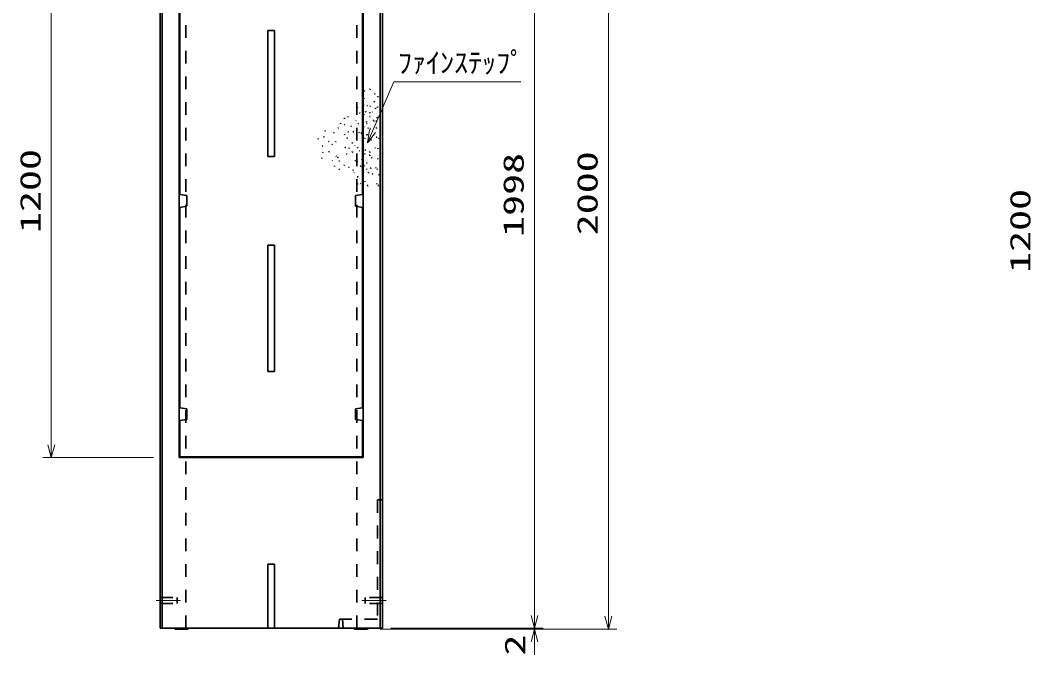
# Model space of a CAD drawing. Units: millimetres on the paper. Extents: x 0 to 841, y 0 to 594.
# Drawn here: x 599 to 717.2, y 259.2 to 333.4 of the extents above; entities that cross this region are included whole.
import ezdxf
from ezdxf.enums import TextEntityAlignment as Align

# ---------------------------------------------------------------- set-up
doc = ezdxf.new("R2010")
doc.units = ezdxf.units.MM
doc.linetypes.add('USER2', pattern=[18.5, 12, -1.5, 3.5, -1.5])
doc.linetypes.add('USER3', pattern=[3, 1.5, -1.5])
for name, color, linetype, lineweight in [('D-BMK（構造物基準線）', 2, 'USER2', 18), ('D-STR-DIM（寸法）', 7, 'Continuous', 13), ('D-STR-HTXT（旗上げ）', 7, 'Continuous', 13), ('D-STR（構造物）', 1, 'Continuous', 35)]:
    doc.layers.add(name, color=color, linetype=linetype, lineweight=lineweight)
doc.styles.add('ＭＳ ゴシック', font='')
doc.styles.get('ＭＳ ゴシック').set_extended_font_data('MS Gothic')

# ---------------------------------------------------------------- blocks, each defined once
blk = doc.blocks.new('_Open30')
at = {"color": 7, "linetype": 'Continuous', "lineweight": 13}
for p, q in [((-1, 0.2679), (0, 0)), ((0, 0), (-1, -0.2679)), ((0, 0), (-1, 0))]:
    blk.add_line(p, q, dxfattribs=at)

msp = doc.modelspace()

# ---------------------------------------------------------------- linework, layer by layer
at = {"layer": 'D-BMK（構造物基準線）'}
for p, q in [((614.931, 265.552), (617.78, 265.552)), ((614.931, 265.552), (617.78, 265.552)), ((641.855, 265.552), (639.006, 265.552)), ((641.855, 265.552), (639.006, 265.552))]:
    msp.add_line(p, q, dxfattribs=at)
at = {"layer": 'D-STR-DIM（寸法）'}
for p, q in [((659.182, 263.802), (659.182, 360.702)), ((659.182, 263.802), (659.182, 360.702)), ((667.822, 263.702), (667.822, 360.702)), ((667.822, 263.702), (667.822, 360.702)), ((602.679, 283.752), (602.679, 340.752)), ((602.679, 283.752), (602.679, 340.752)), ((614.643, 282.252), (601.679, 282.252)), ((614.643, 282.252), (601.679, 282.252)), ((659.182, 263.802), (659.182, 265.302)), ((659.182, 263.802), (659.182, 265.302)), ((641.143, 262.202), (660.182, 262.202)), ((641.143, 262.202), (660.182, 262.202)), ((642.393, 262.302), (660.182, 262.302)), ((642.393, 262.302), (660.182, 262.302)), ((642.393, 262.302), (660.182, 262.302)), ((642.393, 262.302), (660.182, 262.302)), ((657.745, 262.202), (668.822, 262.202)), ((657.745, 262.202), (668.822, 262.202)), ((659.182, 260.702), (659.182, 259.202)), ((659.182, 260.702), (659.182, 259.202))]:
    msp.add_line(p, q, dxfattribs=at)
at = {"layer": 'D-STR-HTXT（旗上げ）'}
msp.add_lwpolyline([(657.566, 326.161), (642.736, 326.161), (640.236, 320.41)], dxfattribs=at)
msp.add_lwpolyline([(657.566, 326.161), (642.736, 326.161), (640.236, 320.41)], dxfattribs=at)
at = {"layer": 'D-STR（構造物）'}
for p, q in [((615.393, 262.302), (615.393, 362.202)), ((615.393, 262.302), (615.393, 362.202)), ((615.643, 262.302), (615.643, 362.202)), ((615.643, 262.302), (615.643, 362.202)), ((641.143, 262.302), (641.143, 362.202)), ((641.143, 262.302), (641.143, 362.202)), ((641.393, 262.302), (641.393, 362.202)), ((641.393, 262.302), (641.393, 362.202)), ((617.643, 282.252), (617.643, 342.252)), ((617.643, 282.252), (617.643, 342.252)), ((639.143, 282.252), (639.143, 342.252)), ((639.143, 282.252), (639.143, 342.252)), ((617.718, 336.427), (617.718, 313.002)), ((617.718, 336.427), (617.718, 313.002)), ((639.068, 336.427), (639.068, 313.002)), ((639.068, 336.427), (639.068, 313.002)), ((628.018, 332.177), (628.018, 317.427)), ((628.018, 332.177), (628.768, 332.177)), ((628.018, 332.177), (628.018, 317.427)), ((628.018, 332.177), (628.768, 332.177)), ((628.768, 317.427), (628.768, 332.177)), ((628.768, 317.427), (628.768, 332.177)), ((639.275, 325.105), (639.348, 325.085)), ((639.275, 325.105), (639.348, 325.085)), ((639.901, 325.28), (639.958, 325.328)), ((639.901, 325.28), (639.958, 325.328)), ((639.958, 325.328), (640.006, 325.271)), ((639.958, 325.328), (640.006, 325.271)), ((639.161, 324.25), (639.214, 324.197)), ((639.161, 324.25), (639.214, 324.197)), ((639.214, 324.197), (639.267, 324.25)), ((639.214, 324.197), (639.267, 324.25)), ((640.46, 323.842), (640.387, 323.822)), ((640.46, 323.842), (640.387, 323.822)), ((640.44, 323.914), (640.46, 323.842)), ((640.44, 323.914), (640.46, 323.842)), ((640.476, 324.774), (640.551, 324.774)), ((640.476, 324.774), (640.551, 324.774)), ((640.824, 324.389), (640.877, 324.442)), ((640.824, 324.389), (640.877, 324.442)), ((640.877, 324.442), (640.93, 324.389)), ((640.877, 324.442), (640.93, 324.389)), ((638.507, 323.114), (638.5, 323.189)), ((638.507, 323.114), (638.5, 323.189)), ((639.254, 323.528), (639.189, 323.49)), ((639.254, 323.528), (639.189, 323.49)), ((639.424, 322.705), (639.363, 322.662)), ((639.424, 322.705), (639.363, 322.662)), ((639.424, 322.705), (639.467, 322.643)), ((639.424, 322.705), (639.467, 322.643)), ((639.641, 323.378), (639.567, 323.391)), ((639.641, 323.378), (639.567, 323.391)), ((639.98, 323.307), (640.006, 323.377)), ((639.98, 323.307), (640.006, 323.377)), ((640.189, 322.631), (640.257, 322.663)), ((640.189, 322.631), (640.257, 322.663)), ((640.577, 323.004), (640.59, 323.078)), ((640.577, 323.004), (640.59, 323.078)), ((640.59, 323.078), (640.664, 323.065)), ((640.59, 323.078), (640.664, 323.065)), ((640.772, 323.204), (640.833, 323.247)), ((640.772, 323.204), (640.833, 323.247)), ((640.833, 323.247), (640.876, 323.186)), ((640.833, 323.247), (640.876, 323.186)), ((636.962, 321.859), (636.909, 321.912)), ((636.962, 321.859), (636.909, 321.912)), ((636.962, 321.859), (637.015, 321.912)), ((636.962, 321.859), (637.015, 321.912)), ((637.378, 322.036), (637.34, 322.101)), ((637.378, 322.036), (637.34, 322.101)), ((638.343, 321.657), (638.285, 321.609)), ((638.343, 321.657), (638.285, 321.609)), ((638.795, 322.516), (638.725, 322.542)), ((638.795, 322.516), (638.725, 322.542)), ((639.208, 322.4), (639.239, 322.332)), ((639.208, 322.4), (639.239, 322.332)), ((639.554, 321.462), (639.541, 321.536)), ((639.554, 321.462), (639.541, 321.536)), ((639.858, 322.528), (639.92, 322.571)), ((639.858, 322.528), (639.92, 322.571)), ((639.967, 322.101), (639.892, 322.107)), ((639.967, 322.101), (639.892, 322.107)), ((639.92, 322.571), (639.963, 322.51)), ((639.92, 322.571), (639.963, 322.51)), ((640.311, 321.685), (640.262, 321.742)), ((640.311, 321.685), (640.262, 321.742)), ((640.422, 321.627), (640.36, 321.584)), ((640.422, 321.627), (640.36, 321.584)), ((640.465, 321.565), (640.422, 321.627)), ((640.465, 321.565), (640.422, 321.627)), ((640.713, 321.575), (640.639, 321.588)), ((640.713, 321.575), (640.639, 321.588)), ((640.7, 321.501), (640.713, 321.575)), ((640.7, 321.501), (640.713, 321.575)), ((640.704, 321.953), (640.742, 322.018)), ((640.704, 321.953), (640.742, 322.018)), ((640.742, 322.018), (640.807, 321.98)), ((640.742, 322.018), (640.807, 321.98)), ((634.736, 320.445), (634.662, 320.452)), ((634.736, 320.445), (634.662, 320.452)), ((636.18, 320.77), (636.255, 320.776)), ((636.18, 320.77), (636.255, 320.776)), ((636.489, 321.277), (636.509, 321.349)), ((636.489, 321.277), (636.509, 321.349)), ((636.937, 321.152), (637.002, 321.19)), ((636.937, 321.152), (637.002, 321.19)), ((637.445, 320.303), (637.37, 320.309)), ((637.445, 320.303), (637.37, 320.309)), ((637.753, 321.039), (637.728, 320.969)), ((637.753, 321.039), (637.728, 320.969)), ((638.004, 320.325), (637.936, 320.293)), ((638.004, 320.325), (637.936, 320.293)), ((638.004, 320.325), (637.973, 320.393)), ((638.004, 320.325), (637.973, 320.393)), ((638.528, 321.321), (638.589, 321.278)), ((638.528, 321.321), (638.589, 321.278)), ((638.589, 321.278), (638.546, 321.217)), ((638.589, 321.278), (638.546, 321.217)), ((638.692, 320.219), (638.644, 320.277)), ((638.692, 320.219), (638.644, 320.277)), ((639.171, 320.92), (639.245, 320.914)), ((639.171, 320.92), (639.245, 320.914)), ((639.535, 321.291), (639.61, 321.291)), ((639.535, 321.291), (639.61, 321.291)), ((639.779, 320.77), (639.707, 320.75)), ((639.779, 320.77), (639.707, 320.75)), ((639.941, 320.733), (640.003, 320.69)), ((639.941, 320.733), (640.003, 320.69)), ((640.003, 320.69), (639.96, 320.628)), ((640.003, 320.69), (639.96, 320.628)), ((640.623, 320.777), (640.696, 320.79)), ((640.623, 320.777), (640.696, 320.79)), ((640.696, 320.79), (640.709, 320.716)), ((640.696, 320.79), (640.709, 320.716)), ((633.896, 319.533), (633.877, 319.46)), ((633.896, 319.533), (633.877, 319.46)), ((634.579, 319.756), (634.522, 319.708)), ((634.579, 319.756), (634.522, 319.708)), ((634.628, 319.699), (634.579, 319.756)), ((634.628, 319.699), (634.579, 319.756)), ((635.172, 319.202), (635.097, 319.202)), ((635.172, 319.202), (635.097, 319.202)), ((635.701, 320.155), (635.708, 320.23)), ((635.701, 320.155), (635.708, 320.23)), ((635.92, 319.118), (635.951, 319.186)), ((635.92, 319.118), (635.951, 319.186)), ((636.955, 320.062), (636.987, 319.994)), ((636.955, 320.062), (636.987, 319.994)), ((637.23, 319.565), (637.288, 319.613)), ((637.23, 319.565), (637.288, 319.613)), ((637.288, 319.613), (637.336, 319.556)), ((637.288, 319.613), (637.336, 319.556)), ((638.944, 320.18), (638.879, 320.143)), ((638.944, 320.18), (638.879, 320.143)), ((638.907, 320.245), (638.944, 320.18)), ((638.907, 320.245), (638.944, 320.18)), ((639.385, 319.573), (639.347, 319.508)), ((639.385, 319.573), (639.347, 319.508)), ((639.548, 319.954), (639.621, 319.973)), ((639.548, 319.954), (639.621, 319.973)), ((639.621, 319.973), (639.601, 320.046)), ((639.621, 319.973), (639.601, 320.046)), ((639.808, 319.217), (639.795, 319.143)), ((639.808, 319.217), (639.795, 319.143)), ((640.062, 319.407), (640.001, 319.364)), ((640.062, 319.407), (640.001, 319.364)), ((640.062, 319.407), (640.105, 319.345)), ((640.062, 319.407), (640.105, 319.345)), ((640.752, 319.722), (640.678, 319.709)), ((640.752, 319.722), (640.678, 319.709)), ((640.765, 319.648), (640.752, 319.722)), ((640.765, 319.648), (640.752, 319.722)), ((640.994, 319.551), (640.933, 319.594)), ((640.994, 319.551), (640.933, 319.594)), ((640.951, 319.49), (640.994, 319.551)), ((640.951, 319.49), (640.994, 319.551)), ((634.349, 318.656), (634.424, 318.656)), ((634.349, 318.656), (634.424, 318.656)), ((634.453, 317.939), (634.395, 317.891)), ((634.453, 317.939), (634.395, 317.891)), ((635.117, 317.95), (635.182, 317.988)), ((635.117, 317.95), (635.182, 317.988)), ((635.182, 317.988), (635.145, 318.053)), ((635.182, 317.988), (635.145, 318.053)), ((635.551, 318.817), (635.498, 318.87)), ((635.551, 318.817), (635.498, 318.87)), ((637.057, 318.514), (637.057, 318.439)), ((637.132, 318.514), (637.057, 318.514)), ((637.057, 318.514), (637.057, 318.439)), ((637.132, 318.514), (637.057, 318.514)), ((637.525, 318.387), (637.506, 318.459)), ((637.525, 318.387), (637.506, 318.459)), ((637.806, 319.059), (637.881, 319.059)), ((637.806, 319.059), (637.881, 319.059)), ((637.908, 317.994), (637.84, 317.963)), ((637.908, 317.994), (637.84, 317.963)), ((637.881, 319.059), (637.881, 318.984)), ((637.881, 319.059), (637.881, 318.984)), ((637.94, 317.926), (637.908, 317.994)), ((637.94, 317.926), (637.908, 317.994)), ((638.206, 318.727), (638.153, 318.674)), ((638.206, 318.727), (638.153, 318.674)), ((638.485, 318.492), (638.428, 318.444)), ((638.485, 318.492), (638.428, 318.444)), ((638.485, 318.492), (638.534, 318.435)), ((638.485, 318.492), (638.534, 318.435)), ((638.67, 318.156), (638.732, 318.113)), ((638.67, 318.156), (638.732, 318.113)), ((638.732, 318.113), (638.689, 318.052)), ((638.732, 318.113), (638.689, 318.052)), ((639.375, 318.164), (639.433, 318.212)), ((639.375, 318.164), (639.433, 318.212)), ((639.433, 318.212), (639.384, 318.269)), ((639.433, 318.212), (639.384, 318.269)), ((639.942, 317.979), (639.869, 317.998)), ((639.942, 317.979), (639.869, 317.998)), ((639.922, 317.906), (639.942, 317.979)), ((639.922, 317.906), (639.942, 317.979)), ((640.503, 318.419), (640.564, 318.462)), ((640.503, 318.419), (640.564, 318.462)), ((640.564, 318.462), (640.607, 318.401)), ((640.564, 318.462), (640.607, 318.401)), ((640.856, 318.41), (640.843, 318.336)), ((640.856, 318.41), (640.843, 318.336)), ((628.018, 317.427), (628.768, 317.427)), ((628.018, 317.427), (628.768, 317.427)), ((634.313, 317.301), (634.294, 317.228)), ((634.313, 317.301), (634.294, 317.228)), ((635.558, 316.991), (635.532, 316.92)), ((635.558, 316.991), (635.532, 316.92)), ((636.012, 317.455), (635.993, 317.528)), ((636.012, 317.455), (635.993, 317.528)), ((636.196, 317.367), (636.131, 317.33)), ((636.196, 317.367), (636.131, 317.33)), ((636.196, 317.367), (636.234, 317.303)), ((636.196, 317.367), (636.234, 317.303)), ((636.32, 316.899), (636.373, 316.952)), ((636.32, 316.899), (636.373, 316.952)), ((637.194, 317.743), (637.264, 317.718)), ((637.194, 317.743), (637.264, 317.718)), ((638.238, 316.977), (638.17, 316.945)), ((638.238, 316.977), (638.17, 316.945)), ((638.27, 316.909), (638.238, 316.977)), ((638.27, 316.909), (638.238, 316.977)), ((638.516, 316.875), (638.491, 316.804)), ((638.516, 316.875), (638.491, 316.804)), ((639.011, 317.078), (638.938, 317.058)), ((639.011, 317.078), (638.938, 317.058)), ((639.065, 317.526), (638.99, 317.526)), ((639.065, 317.526), (638.99, 317.526)), ((638.991, 317.15), (639.011, 317.078)), ((638.991, 317.15), (639.011, 317.078)), ((639.388, 317.749), (639.313, 317.756)), ((639.388, 317.749), (639.313, 317.756)), ((639.922, 317.605), (639.849, 317.586)), ((639.922, 317.605), (639.849, 317.586)), ((639.941, 317.533), (639.922, 317.605)), ((639.941, 317.533), (639.922, 317.605)), ((640.108, 317.247), (640.165, 317.296)), ((640.108, 317.247), (640.165, 317.296)), ((640.165, 317.296), (640.117, 317.353)), ((640.165, 317.296), (640.117, 317.353)), ((640.861, 317.213), (640.855, 317.138)), ((640.861, 317.213), (640.855, 317.138)), ((635.777, 316.344), (635.809, 316.276)), ((635.777, 316.344), (635.809, 316.276)), ((636.3, 315.92), (636.358, 315.968)), ((636.3, 315.92), (636.358, 315.968)), ((636.358, 315.968), (636.406, 315.911)), ((636.358, 315.968), (636.406, 315.911)), ((636.937, 316.407), (636.956, 316.479)), ((636.937, 316.407), (636.956, 316.479)), ((637.457, 316.245), (637.463, 316.17)), ((637.457, 316.245), (637.463, 316.17)), ((637.982, 315.873), (637.982, 315.798)), ((637.982, 315.873), (637.982, 315.798)), ((638.098, 315.58), (638.045, 315.527)), ((638.098, 315.58), (638.045, 315.527)), ((638.858, 316.325), (638.786, 316.344)), ((638.858, 316.325), (638.786, 316.344)), ((638.839, 316.253), (638.858, 316.325)), ((638.839, 316.253), (638.858, 316.325)), ((639.082, 315.642), (639.024, 315.594)), ((639.082, 315.642), (639.024, 315.594)), ((639.082, 315.642), (639.034, 315.699)), ((639.082, 315.642), (639.034, 315.699)), ((639.172, 315.567), (639.172, 315.642)), ((639.172, 315.567), (639.172, 315.642)), ((639.279, 316.377), (639.226, 316.43)), ((639.279, 316.377), (639.226, 316.43)), ((639.226, 316.324), (639.279, 316.377)), ((639.226, 316.324), (639.279, 316.377)), ((639.596, 315.924), (639.528, 315.955)), ((639.596, 315.924), (639.528, 315.955)), ((639.536, 316.703), (639.611, 316.703)), ((639.536, 316.703), (639.611, 316.703)), ((639.703, 315.566), (639.778, 315.56)), ((639.703, 315.566), (639.778, 315.56)), ((639.778, 315.56), (639.771, 315.485)), ((639.778, 315.56), (639.771, 315.485)), ((640.048, 316.095), (639.976, 316.114)), ((640.048, 316.095), (639.976, 316.114)), ((640.048, 316.095), (640.029, 316.022)), ((640.048, 316.095), (640.029, 316.022)), ((640.632, 316.092), (640.639, 316.167)), ((640.632, 316.092), (640.639, 316.167)), ((640.828, 315.94), (640.78, 315.997)), ((640.828, 315.94), (640.78, 315.997)), ((638.528, 315.049), (638.453, 315.049)), ((638.528, 315.049), (638.453, 315.049)), ((638.528, 315.124), (638.528, 315.049)), ((638.528, 315.124), (638.528, 315.049)), ((639.332, 314.546), (639.385, 314.493)), ((639.332, 314.546), (639.385, 314.493)), ((640.271, 315.412), (640.214, 315.363)), ((640.271, 315.412), (640.214, 315.363)), ((640.223, 315.469), (640.271, 315.412)), ((640.223, 315.469), (640.271, 315.412)), ((640.961, 315.254), (640.967, 315.329)), ((640.961, 315.254), (640.967, 315.329)), ((638.512, 314.27), (638.48, 314.202)), ((638.512, 314.27), (638.48, 314.202)), ((638.877, 314.287), (638.824, 314.34)), ((638.877, 314.287), (638.824, 314.34)), ((638.824, 314.234), (638.877, 314.287)), ((638.824, 314.234), (638.877, 314.287)), ((639.634, 314.071), (639.702, 314.039)), ((639.634, 314.071), (639.702, 314.039)), ((639.702, 314.039), (639.67, 313.972)), ((639.702, 314.039), (639.67, 313.972)), ((640.738, 314.208), (640.745, 314.283)), ((640.738, 314.208), (640.745, 314.283)), ((640.877, 314.007), (640.935, 314.056)), ((640.877, 314.007), (640.935, 314.056)), ((640.935, 314.056), (640.886, 314.113)), ((640.935, 314.056), (640.886, 314.113)), ((618.518, 312.877), (617.718, 313.002)), ((618.518, 312.877), (617.718, 313.002)), ((618.518, 311.627), (618.518, 312.877)), ((618.518, 311.627), (618.518, 312.877)), ((638.268, 312.877), (639.068, 313.002)), ((638.268, 312.877), (639.068, 313.002)), ((638.268, 311.627), (638.268, 312.877)), ((638.268, 311.627), (638.268, 312.877)), ((617.718, 311.502), (618.518, 311.627)), ((617.718, 311.502), (618.518, 311.627)), ((617.718, 311.502), (617.718, 288.077)), ((617.718, 311.502), (617.718, 288.077)), ((639.068, 311.502), (638.268, 311.627)), ((639.068, 311.502), (638.268, 311.627)), ((639.068, 311.502), (639.068, 288.077)), ((639.068, 311.502), (639.068, 288.077)), ((628.018, 307.077), (628.768, 307.077)), ((628.018, 307.077), (628.018, 292.327)), ((628.018, 307.077), (628.768, 307.077)), ((628.018, 307.077), (628.018, 292.327)), ((628.768, 292.327), (628.768, 307.077)), ((628.768, 292.327), (628.768, 307.077)), ((628.018, 292.327), (628.768, 292.327)), ((628.018, 292.327), (628.768, 292.327)), ((618.518, 287.952), (617.718, 288.077)), ((618.518, 287.952), (617.718, 288.077)), ((618.518, 286.702), (618.518, 287.952)), ((618.518, 286.702), (618.518, 287.952)), ((638.268, 287.952), (639.068, 288.077)), ((638.268, 287.952), (639.068, 288.077)), ((638.268, 286.702), (638.268, 287.952)), ((638.268, 286.702), (638.268, 287.952)), ((617.718, 286.577), (618.518, 286.702)), ((617.718, 286.577), (618.518, 286.702)), ((617.718, 286.577), (617.718, 282.327)), ((617.718, 286.577), (617.718, 282.327)), ((639.068, 286.577), (638.268, 286.702)), ((639.068, 286.577), (638.268, 286.702)), ((639.068, 286.577), (639.068, 282.327)), ((639.068, 286.577), (639.068, 282.327)), ((617.643, 282.252), (639.143, 282.252)), ((617.643, 282.252), (639.143, 282.252)), ((617.718, 282.327), (639.068, 282.327)), ((617.718, 282.327), (639.068, 282.327)), ((628.018, 262.302), (628.018, 269.802)), ((628.018, 269.802), (628.768, 269.802)), ((628.018, 262.302), (628.018, 269.802)), ((628.018, 269.802), (628.768, 269.802)), ((628.768, 262.302), (628.768, 269.802)), ((628.768, 262.302), (628.768, 269.802)), ((615.393, 262.302), (641.393, 262.302)), ((615.393, 262.302), (641.393, 262.302)), ((617.143, 262.202), (617.043, 262.302)), ((617.143, 262.202), (617.043, 262.302)), ((618.643, 262.202), (617.143, 262.202)), ((618.643, 262.202), (617.143, 262.202)), ((618.643, 262.202), (618.743, 262.302)), ((618.643, 262.202), (618.743, 262.302)), ((638.143, 262.202), (638.043, 262.302)), ((638.143, 262.202), (638.043, 262.302)), ((638.143, 262.202), (639.643, 262.202)), ((638.143, 262.202), (639.643, 262.202)), ((639.643, 262.202), (639.743, 262.302)), ((639.643, 262.202), (639.743, 262.302))]:
    msp.add_line(p, q, dxfattribs=at)
at = {"layer": 'D-STR（構造物）', "linetype": 'USER3'}
for p, q in [((618.393, 262.302), (618.393, 362.202)), ((618.393, 262.302), (618.393, 362.202)), ((638.393, 262.302), (638.393, 362.202)), ((638.393, 262.302), (638.393, 362.202)), ((640.818, 277.302), (641.393, 277.302)), ((640.818, 277.302), (640.818, 263.352)), ((640.818, 277.302), (641.393, 277.302)), ((640.818, 277.302), (640.818, 263.352)), ((615.393, 265.902), (617.393, 265.902)), ((615.393, 265.902), (617.393, 265.902)), ((617.393, 265.902), (617.393, 265.202)), ((617.393, 265.902), (617.393, 265.202)), ((641.393, 265.902), (639.393, 265.902)), ((639.393, 265.902), (639.393, 265.202)), ((641.393, 265.902), (639.393, 265.902)), ((639.393, 265.902), (639.393, 265.202)), ((615.393, 265.202), (617.393, 265.202)), ((615.393, 265.202), (617.393, 265.202)), ((641.393, 265.202), (639.393, 265.202)), ((641.393, 265.202), (639.393, 265.202)), ((636.361, 263.352), (636.28, 262.302)), ((636.361, 263.352), (636.28, 262.302)), ((640.818, 263.352), (636.361, 263.352)), ((640.818, 263.352), (636.361, 263.352)), ((636.727, 263.352), (636.8, 262.302)), ((636.727, 263.352), (636.8, 262.302))]:
    msp.add_line(p, q, dxfattribs=at)

# ---------------------------------------------------------------- block references
at = {"layer": 'D-STR-DIM（寸法）', "xscale": 1.5, "yscale": 1.5}
for p, rotation in [((602.679, 282.252), 270), ((602.679, 282.252), 270), ((659.182, 262.302), 270), ((659.182, 262.302), 270), ((659.182, 262.302), 270), ((659.182, 262.302), 270), ((667.822, 262.202), 270), ((667.822, 262.202), 270), ((659.182, 262.202), 90), ((659.182, 262.202), 90)]:
    msp.add_blockref('_Open30', p, dxfattribs=dict(at, rotation=rotation))
at = {"layer": 'D-STR-HTXT（旗上げ）', "xscale": 1.5, "yscale": 1.5, "rotation": 246.50838}
msp.add_blockref('_Open30', (639.639, 319.035), dxfattribs=at)
msp.add_blockref('_Open30', (639.639, 319.035), dxfattribs=at)

# ---------------------------------------------------------------- texts
at = {"layer": 'D-STR-DIM（寸法）', "style": 'ＭＳ ゴシック', "width": 1.5}
for s, p in [('1200', (602.142, 308.502)), ('1200', (602.142, 308.502)), ('1998', (658.644, 308.044)), ('1998', (658.644, 308.044)), ('2000', (667.284, 308.244)), ('2000', (667.284, 308.244)), ('1200', (717.901, 303.842)), ('2', (658.819, 259.114)), ('2', (658.819, 259.114))]:
    msp.add_text(s, height=2.405, rotation=90, dxfattribs=at).set_placement(p, align=Align.BOTTOM_LEFT)
at = {"layer": 'D-STR-HTXT（旗上げ）', "style": 'ＭＳ ゴシック'}
msp.add_text('ﾌｧｲﾝｽﾃｯﾌﾟ', height=2.405, dxfattribs=at).set_placement((643.215, 326.486), align=Align.BOTTOM_LEFT)
msp.add_text('ﾌｧｲﾝｽﾃｯﾌﾟ', height=2.405, dxfattribs=at).set_placement((643.215, 326.486), align=Align.BOTTOM_LEFT)

doc.saveas('drawing.dxf')
